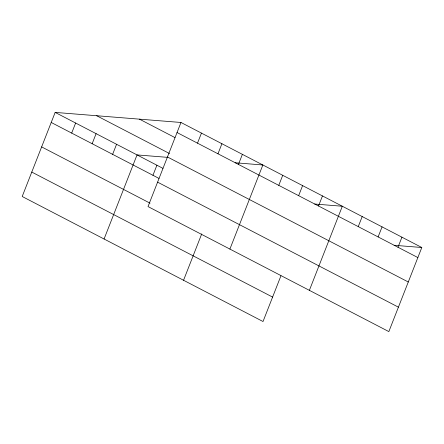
<?xml version="1.0" encoding="UTF-8"?>
<svg xmlns="http://www.w3.org/2000/svg" width="444" height="444" viewBox="0 0 444 444"><rect width="100%" height="100%" fill="white"/><g stroke="black" fill="none" stroke-linecap="round" stroke-linejoin="round"><path stroke-width="0.67" d="M180.98 122.477L148.019 206.577L388.844 331.596L421.8 247.502L180.98 122.477L55.156 112.404L22.2 196.498L263.02 321.523L280.941 275.796M71.684 133.095L75.63 123.027M92.152 143.723L96.098 133.655M112.621 154.346L116.567 144.283M104.079 239.005L137.035 154.912L167.355 157.337M152.958 175.291L156.904 165.224M197.502 143.168L201.448 133.106M217.971 153.796L221.917 143.728M183.55 280.264L201.726 233.894M238.445 164.424L242.385 154.357M229.898 249.084L262.859 164.985L235.176 162.77M278.782 185.364L282.723 175.297M298.651 195.676L302.592 185.614M318.514 205.994L322.461 195.926M309.374 290.343L342.33 206.244L314.646 204.024M358.253 226.623L362.199 216.555M378.122 236.935L382.062 226.873M397.985 247.253L401.931 237.185M394.122 245.282L421.8 247.502M177.034 132.54L417.854 257.564M139.455 119.153L174.98 137.596M96.675 115.729L169.525 153.546M167.46 156.971L408.28 281.996M55.156 112.404L162.926 168.348M51.215 122.466L158.98 178.416M157.592 182.145L398.418 307.165M41.636 146.897L150.011 203.158M31.774 172.067L272.599 297.091"/></g></svg>
